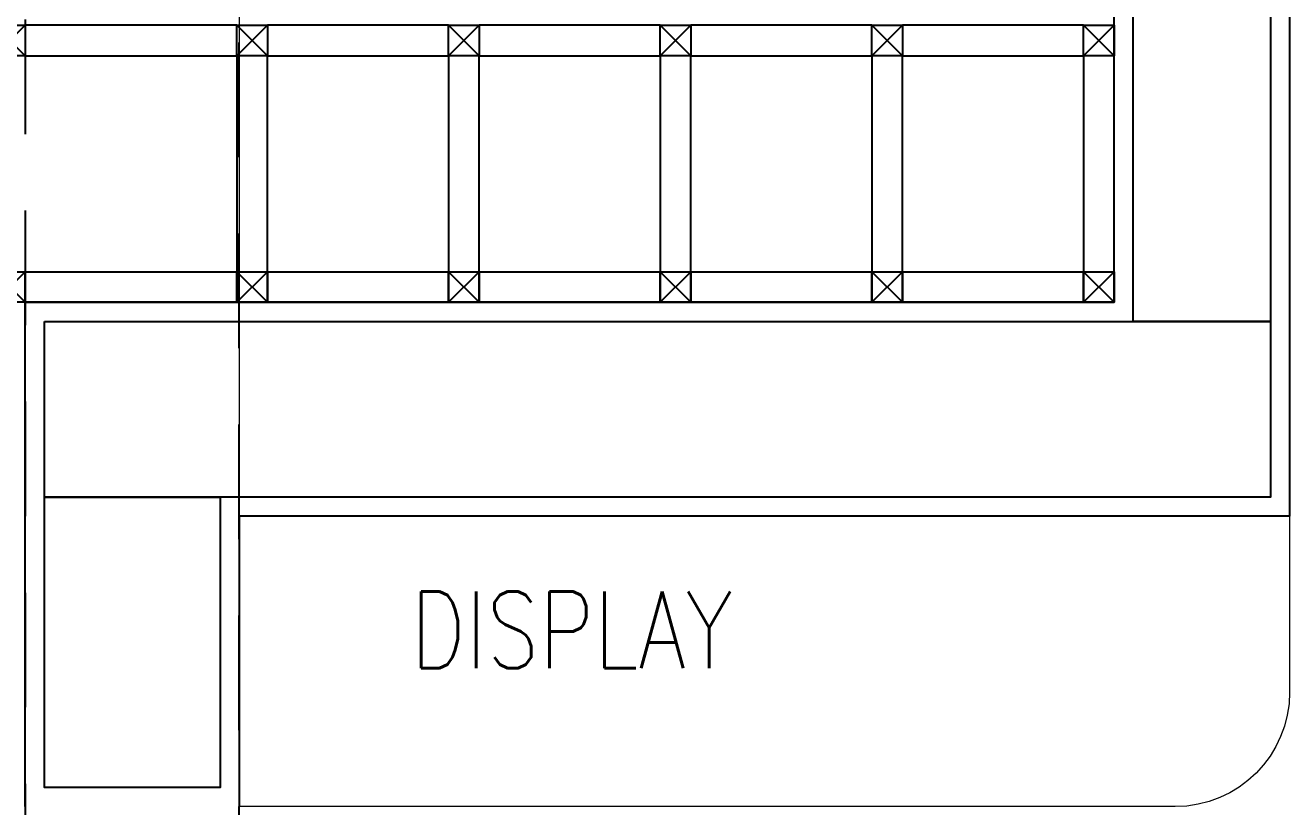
# Model space of a CAD drawing. Header units: metres. Extents: x 42 to 199, y -121 to 268.
# Drawn here: x 116.506 to 118.163, y 38.672 to 39.694 of the extents above; entities that cross this region are included whole.
import ezdxf

# ---------------------------------------------------------------- set-up
doc = ezdxf.new("R2010")
doc.units = ezdxf.units.M
doc.header["$LTSCALE"] = 0.3
doc.linetypes.add('HIDDEN', pattern=[0.375, 0.25, -0.125])
for name, color, linetype in [('A-Cols', 8, 'Continuous'), ('A-ELEVATION 2', 8, 'Continuous'), ('A-ELEVATION 3', 8, 'Continuous'), ('A-Hidden-Above', 8, 'HIDDEN'), ('A-TEXT ARCHITECURAL', 8, 'Continuous'), ('A-Wall-Full', 8, 'Continuous'), ('A-Wall-Plst', 8, 'Continuous')]:
    doc.layers.add(name, color=color, linetype=linetype)
doc.layers.add('A-Furniture', color=8, linetype='Continuous', lineweight=0)
doc.layers.add('DA HOUSE ARCH LAYOUT', color=8, linetype='Continuous', lineweight=9)
doc.styles.add('ROMANS', font='romans.shx', dxfattribs={"width": 0.8, "height": 0.5})

# ---------------------------------------------------------------- blocks, each defined once
blk = doc.blocks.new('zw$CABC')
at = {"layer": 'A-ELEVATION 3'}
for p, q in [((0, 0), (-0.04, 0.04)), ((0, 0.04), (-0.04, 0))]:
    blk.add_line(p, q, dxfattribs=at)
blk.add_lwpolyline([(-0.04, 0.04), (0, 0.04), (0, 0), (-0.04, 0)], close=True, dxfattribs=at)
blk = doc.blocks.new('BEAM LAYOUTS AND DEPTS AS PER SITE')
at = {"layer": 'A-ELEVATION 2', "color": 8, "lineweight": 0}
blk.add_line((116.7862, 45.702), (116.7862, 27.772), dxfattribs=at)
at = {"layer": 'A-Hidden-Above', "color": 8, "ltscale": 2}
blk.add_lwpolyline([(116.5062, 27.772), (116.7862, 27.772), (116.7862, 45.702), (116.5062, 45.702)], close=True, dxfattribs=at)
blk = doc.blocks.new('DA HOUSE ARCH LAYOUT')
at = {"color": 8, "transparency": 33554687}
blk.add_wipeout([(-11.75, 107.63), (-11.75, 78.6832), (-4.6699, 77.9793), (-4.6699, 87.3699), (20.9401, 87.3699), (20.94, 97.27), (30.1376, 97.27), (30.1376, 95.8004), (30.1509, 95.6202), (30.2068, 95.3936), (30.2908, 95.2058), (30.4267, 95.0082), (30.5877, 94.8493), (30.7469, 94.7385), (30.9156, 94.6565), (31.1167, 94.5963), (31.3676, 94.5704), (31.6721, 94.6087), (31.9475, 94.7157), (32.1814, 94.8781), (32.441, 95.1999), (32.4934, 95.3049), (32.5584, 95.4923), (32.5869, 95.6387), (32.5967, 95.8477), (32.5782, 96.0181), (32.5404, 96.1711), (32.4781, 96.3293), (32.428, 96.4237), (32.3565, 96.5318), (32.2288, 96.6615), (32.1161, 96.7764), (31.9914, 96.8605), (31.8786, 96.9192), (31.3843, 97.0303), (31.3843, 97.1695), (32.0248, 97.1695), (32.0248, 106.3305), (12.6625, 106.33), (12.6624, 107.63)], dxfattribs=at).dxf.layer = 'A-ELEVATION 3'
at = {"layer": 'A-ELEVATION 3', "color": 8, "transparency": 33554559}
for points in [[(19.36, 100.2824), (19.6372, 100.2824), (19.6372, 100.3224), (19.36, 100.3224)], [(19.6772, 100.2824), (19.9143, 100.2824), (19.9143, 100.3224), (19.6772, 100.3224)], [(19.9543, 100.2824), (20.1915, 100.2824), (20.1915, 100.3224), (19.9543, 100.3224)], [(20.2315, 100.2824), (20.4686, 100.2824), (20.4686, 100.3224), (20.2315, 100.3224)], [(20.5086, 100.2824), (20.7458, 100.2824), (20.7458, 100.3224), (20.5086, 100.3224)], [(19.6772, 100.2824), (19.6372, 100.2824), (19.6372, 100), (19.6772, 100)], [(19.9543, 100.2824), (19.9143, 100.2824), (19.9143, 100), (19.9543, 100)], [(20.2315, 100.2824), (20.1915, 100.2824), (20.1915, 100), (20.2315, 100)], [(20.5086, 100.2824), (20.4686, 100.2824), (20.4686, 100), (20.5086, 100)], [(20.7858, 100.2824), (20.7458, 100.2824), (20.7458, 100), (20.7858, 100)], [(19.36, 100), (19.6372, 100), (19.6372, 99.96), (19.36, 99.96)], [(19.6772, 100), (19.9143, 100), (19.9143, 99.96), (19.6772, 99.96)], [(19.9543, 100), (20.1915, 100), (20.1915, 99.96), (19.9543, 99.96)], [(20.2315, 100), (20.4686, 100), (20.4686, 99.96), (20.2315, 99.96)], [(20.5086, 100), (20.7458, 100), (20.7458, 99.96), (20.5086, 99.96)]]:
    blk.add_lwpolyline(points, close=True, dxfattribs=at)
at = {"layer": 'A-ELEVATION 3', "color": 8, "rotation": 90}
for p in [(19.36, 100.3224), (19.6772, 100.3224), (19.9543, 100.3224), (20.2315, 100.3224), (20.5086, 100.3224), (20.7858, 100.3224), (19.36, 100), (19.6772, 100), (19.9543, 100), (20.2315, 100), (20.5086, 100), (20.7858, 100)]:
    blk.add_blockref('zw$CABC', p, dxfattribs=at)
at = {"layer": 'A-TEXT ARCHITECURAL', "color": 8, "char_height": 0.1, "width": 2.017239, "attachment_point": 1, "style": 'ROMANS', "bg_fill": 2}
for insert in [(17.6461, 99.7797), (19.8648, 99.5814)]:
    blk.add_mtext('DISPLAY', dxfattribs=dict(at, insert=insert))
at = {"layer": 'A-Furniture', "color": 8}
blk.add_lwpolyline([(20.8658, 99.3), (19.64, 99.3), (19.64, 99.68), (21.0158, 99.68), (21.0158, 99.45, -0.414213)], format="xyb", close=True, dxfattribs=at)
at = {"layer": 'A-Wall-Full', "color": 8, "transparency": 33554687}
blk.add_lwpolyline([(12.5275, 106.3051), (20.9908, 106.3052), (20.9908, 99.935), (20.8108, 99.935), (20.8108, 106.0751), (13.615, 106.0751)], dxfattribs=at)
at = {"layer": 'A-Wall-Full', "color": 8, "ltscale": 0.25}
for points in [[(19.385, 99.935), (20.9908, 99.935), (20.9908, 99.705), (19.385, 99.705)], [(19.385, 99.705), (19.615, 99.705), (19.615, 99.325), (19.385, 99.325)]]:
    blk.add_lwpolyline(points, close=True, dxfattribs=at)
at = {"layer": 'A-Wall-Plst', "color": 8}
for points in [[(31.7548, 98.2999), (31.7548, 103.095), (31.2859, 103.095), (31.2859, 103.235), (31.7548, 103.235), (31.7548, 104), (31.2859, 104), (31.2859, 104.19), (31.7548, 104.19), (31.7548, 106.0501), (21.0158, 106.0501), (21.0158, 99.68), (19.64, 99.68), (19.64, 99.3)], [(19.36, 99.3), (19.36, 99.96), (20.7858, 99.96), (20.7858, 106.0501), (13.64, 106.05), (13.64, 105.4951), (14.2376, 105.4951), (14.2376, 105.3401), (13.64, 105.3401), (13.64, 99.96), (14.2476, 99.96), (14.2476, 99.68), (13.36, 99.68), (13.36, 101.58), (11.76, 101.58), (11.76, 99.96), (12.3602, 99.96), (12.3602, 99.68), (11.61, 99.68), (11.61, 99.3)]]:
    blk.add_lwpolyline(points, dxfattribs=at)
at = {"layer": 'A-Cols', "color": 8}
blk.add_blockref('BEAM LAYOUTS AND DEPTS AS PER SITE', (-97.1462, 60.628), dxfattribs=at)

msp = doc.modelspace()

# ---------------------------------------------------------------- block references
at = {"layer": 'DA HOUSE ARCH LAYOUT'}
msp.add_blockref('DA HOUSE ARCH LAYOUT', (97.1462, -60.628), dxfattribs=at)

doc.saveas('drawing.dxf')
